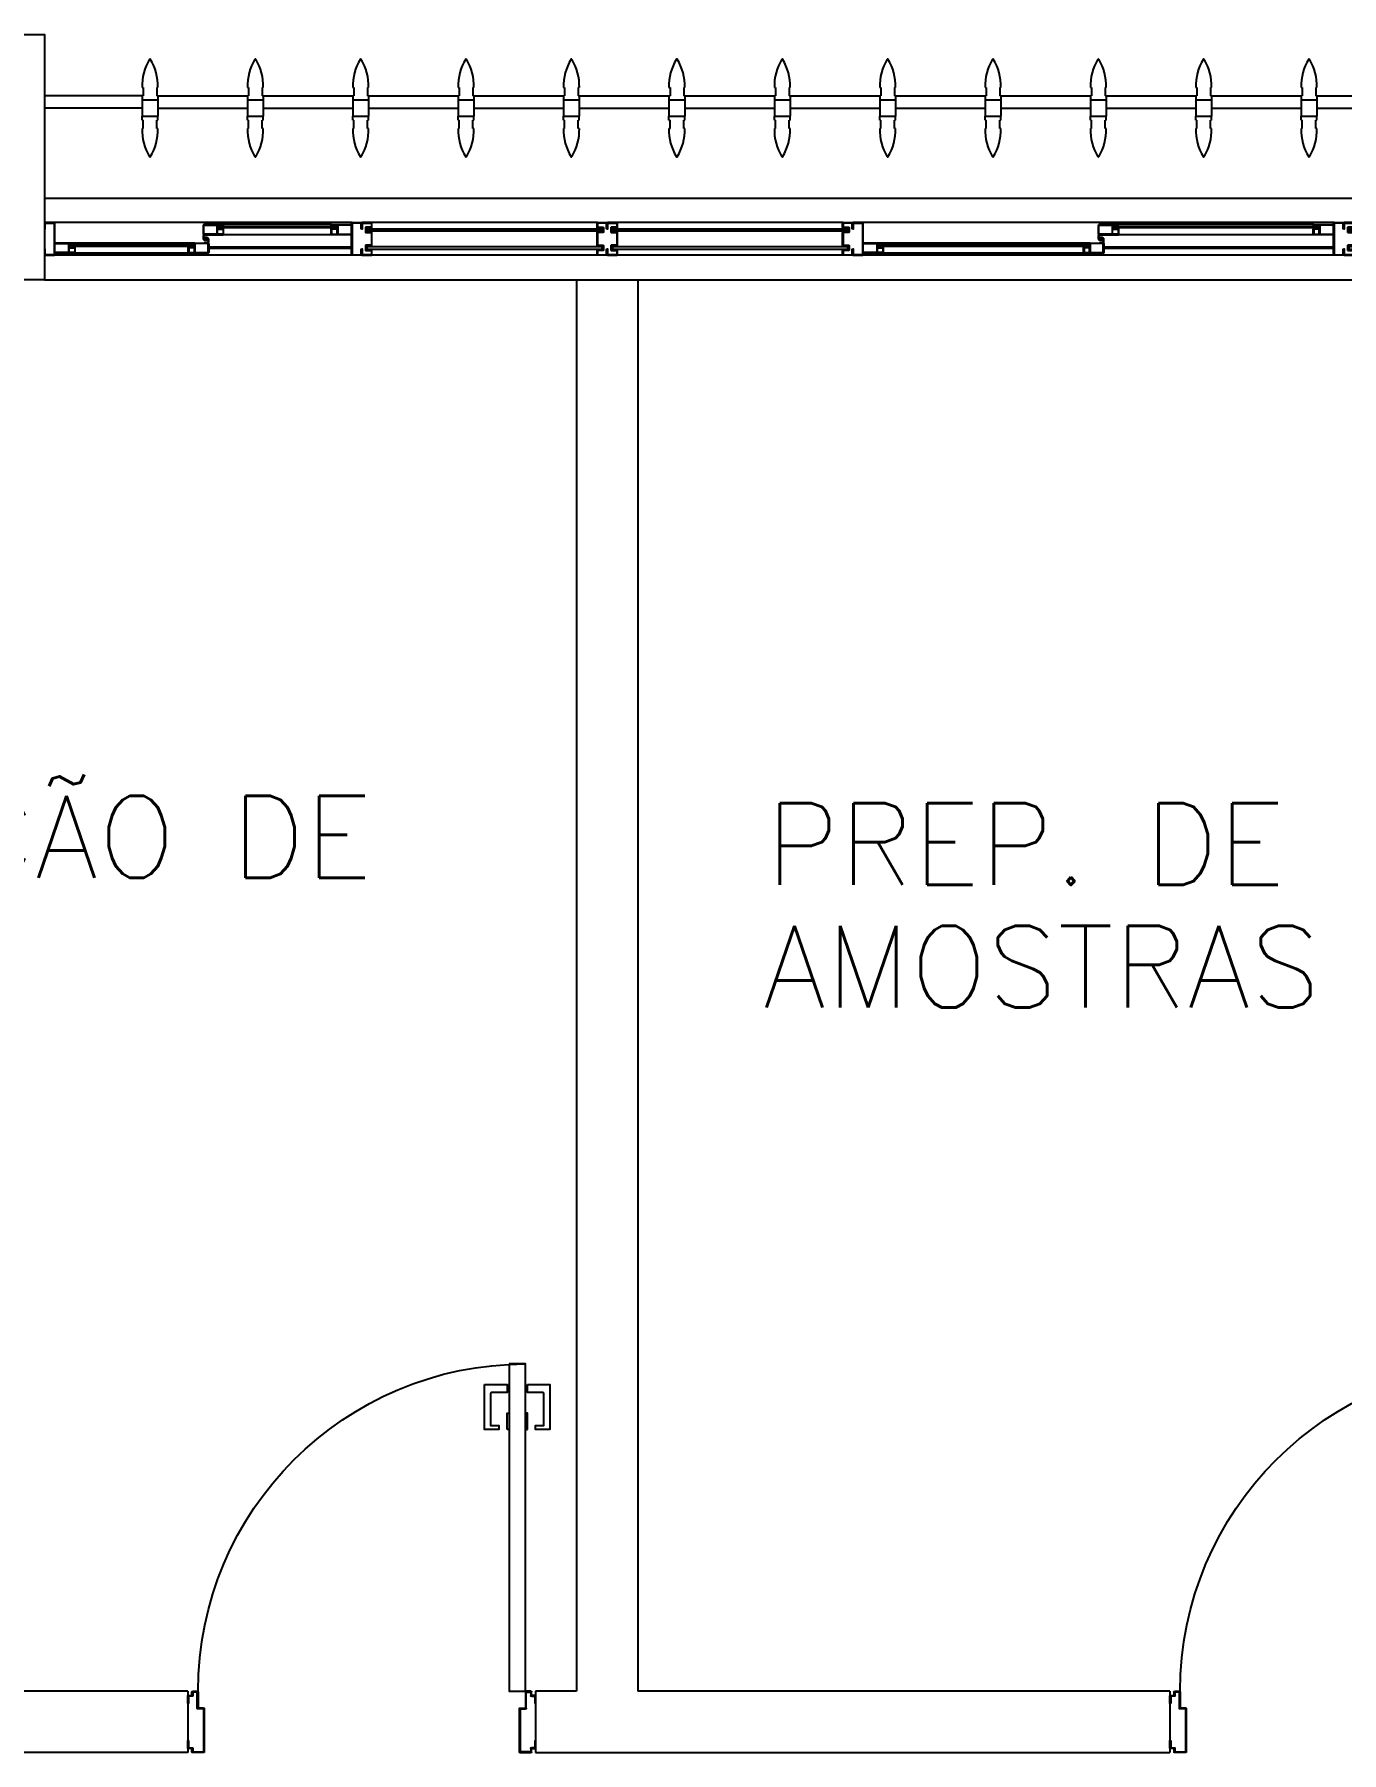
# Model space of a CAD drawing. Header units: millimetres. Extents: x 2686 to 2939, y 1294 to 1441.
# Drawn here: x 2852.296 to 2855.49, y 1316.775 to 1320.975 of the extents above; entities that cross this region are included whole.
import ezdxf

# ---------------------------------------------------------------- set-up
doc = ezdxf.new("R2010")
doc.units = ezdxf.units.MM
for name, color, linetype in [('AR-ALV', 2, 'Continuous'), ('AR-ESQ', 1, 'Continuous'), ('AR-ESTC', 3, 'Continuous'), ('AR-PEITORIL', 1, 'Continuous'), ('AR-PORTA', 1, 'Continuous'), ('BR-PAINEL', 1, 'Continuous'), ('BR-SUPORTE', 1, 'Continuous'), ('DT-ESQ-BAGUETE-C', 1, 'Continuous'), ('DT-ESQ-BAGUETE-V', 1, 'Continuous'), ('DT-ESQ-CHAPA DOBRADA-V', 1, 'Continuous'), ('DT-ESQ-MARCO-V', 1, 'Continuous'), ('DT-ESQ-PERFIL CADEIRA-C', 2, 'Continuous'), ('DT-ESQ-PERFIL CADEIRA-V', 2, 'Continuous'), ('DT-ESQ-PERFIL U SIMPLES-C', 2, 'Continuous'), ('DT-ESQ-PERFIL U-C', 2, 'Continuous'), ('DT-ESQ-PERFIL U-V', 1, 'Continuous'), ('DT-ESQ-VIDRO-C', 2, 'Continuous'), ('DT-ESQ-VIDRO-V', 71, 'Continuous'), ('DT-TXTMOD', 1, 'Continuous'), ('maçaneta', 1, 'Continuous'), ('mov', 1, 'Continuous'), ('PM-PERFIL U-C', 2, 'Continuous'), ('pm1', 2, 'Continuous'), ('TEXTO', 2, 'Continuous')]:
    doc.layers.add(name, color=color, linetype=linetype)
doc.styles.add('S10', font='simplex.shx', dxfattribs={"height": 0.1})
doc.styles.add('UNB-100', font='simplex.shx', dxfattribs={"height": 0.2})

# ---------------------------------------------------------------- blocks, each defined once
blk = doc.blocks.new('EF08-P')
at = {"layer": 'DT-ESQ-BAGUETE-C', "ltscale": 0.1}
for points in [[(0.039, -0.075), (0.0255, -0.075), (0.0255, -0.0735), (0.039, -0.0735), (0.039, -0.0615), (0.0255, -0.0615), (0.0255, -0.06), (0.039, -0.06, -0.414214), (0.0405, -0.0615), (0.0405, -0.0735, -0.414214)], [(0.736, -0.075), (0.7495, -0.075), (0.7495, -0.0735), (0.736, -0.0735), (0.736, -0.0615), (0.7495, -0.0615), (0.7495, -0.06), (0.736, -0.06, 0.414214), (0.7345, -0.0615), (0.7345, -0.0735, 0.414214)], [(0.814, -0.075), (0.8005, -0.075), (0.8005, -0.0735), (0.814, -0.0735), (0.814, -0.0615), (0.8005, -0.0615), (0.8005, -0.06), (0.814, -0.06, -0.414214), (0.8155, -0.0615), (0.8155, -0.0735, -0.414214)], [(1.336, -0.075), (1.3495, -0.075), (1.3495, -0.0735), (1.336, -0.0735), (1.336, -0.0615), (1.3495, -0.0615), (1.3495, -0.06), (1.336, -0.06, 0.414214), (1.3345, -0.0615), (1.3345, -0.0735, 0.414214)], [(2.61, -0.08), (2.5965, -0.08), (2.5965, -0.0785), (2.6095, -0.0785, 0.414214), (2.61, -0.078), (2.61, -0.067, 0.414214), (2.6095, -0.0665), (2.5965, -0.0665), (2.5965, -0.065), (2.61, -0.065, -0.414214), (2.6115, -0.0665), (2.6115, -0.0785, -0.414214)], [(3.1015, -0.08), (3.115, -0.08), (3.115, -0.0785), (3.102, -0.0785, -0.414214), (3.1015, -0.078), (3.1015, -0.067, -0.414214), (3.102, -0.0665), (3.115, -0.0665), (3.115, -0.065), (3.1015, -0.065, 0.414214), (3.1, -0.0665), (3.1, -0.0785, 0.414214)], [(4.7975, -0.08), (4.784, -0.08), (4.784, -0.0785), (4.797, -0.0785, 0.414214), (4.7975, -0.078), (4.7975, -0.067, 0.414214), (4.797, -0.0665), (4.784, -0.0665), (4.784, -0.065), (4.7975, -0.065, -0.414214), (4.799, -0.0665), (4.799, -0.0785, -0.414214)], [(5.0765, -0.08), (5.09, -0.08), (5.09, -0.0785), (5.077, -0.0785, -0.414214), (5.0765, -0.078), (5.0765, -0.067, -0.414214), (5.077, -0.0665), (5.09, -0.0665), (5.09, -0.065), (5.0765, -0.065, 0.414214), (5.075, -0.0665), (5.075, -0.0785, 0.414214)], [(2.0485, -0.125), (2.035, -0.125), (2.035, -0.1235), (2.048, -0.1235, 0.414214), (2.0485, -0.123), (2.0485, -0.112, 0.414214), (2.048, -0.1115), (2.035, -0.1115), (2.035, -0.11), (2.0485, -0.11, -0.414214), (2.05, -0.1115), (2.05, -0.1235, -0.414214)], [(2.5265, -0.125), (2.54, -0.125), (2.54, -0.1235), (2.527, -0.1235, -0.414214), (2.5265, -0.123), (2.5265, -0.112, -0.414214), (2.527, -0.1115), (2.54, -0.1115), (2.54, -0.11), (2.5265, -0.11, 0.414214), (2.525, -0.1115), (2.525, -0.1235, 0.414214)], [(4.4485, -0.125), (4.435, -0.125), (4.435, -0.1235), (4.448, -0.1235, 0.414214), (4.4485, -0.123), (4.4485, -0.112, 0.414214), (4.448, -0.1115), (4.435, -0.1115), (4.435, -0.11), (4.4485, -0.11, -0.414214), (4.45, -0.1115), (4.45, -0.1235, -0.414214)], [(4.714, -0.125), (4.7275, -0.125), (4.7275, -0.1235), (4.7145, -0.1235, -0.414214), (4.714, -0.123), (4.714, -0.112, -0.414214), (4.7145, -0.1115), (4.7275, -0.1115), (4.7275, -0.11), (4.714, -0.11, 0.414214), (4.7125, -0.1115), (4.7125, -0.1235, 0.414214)]]:
    blk.add_lwpolyline(points, format="xyb", close=True, dxfattribs=at)
at = {"layer": 'DT-ESQ-BAGUETE-V', "ltscale": 0.1}
for p, q in [((2.61, -0.065), (3.1015, -0.065)), ((4.7975, -0.065), (5.0765, -0.065)), ((2.0485, -0.11), (2.5265, -0.11)), ((4.4485, -0.11), (4.714, -0.11))]:
    blk.add_line(p, q, dxfattribs=at)
at = {"layer": 'DT-ESQ-CHAPA DOBRADA-V', "ltscale": 0.1}
for p, q in [((2, -0.077), (2.5615, -0.077)), ((2, -0.08), (2.5615, -0.08)), ((4.4, -0.077), (4.749, -0.077)), ((4.4, -0.08), (4.749, -0.08))]:
    blk.add_line(p, q, dxfattribs=at)
at = {"layer": 'DT-ESQ-MARCO-V', "ltscale": 0.1}
for p, q in [((0.0235, -0.06), (0.7515, -0.06)), ((0.7985, -0.06), (1.3515, -0.06)), ((1.3985, -0.06), (1.9515, -0.06)), ((3.1985, -0.06), (3.7515, -0.06)), ((3.7985, -0.06), (4.3515, -0.06)), ((0.0235, -0.14), (0.7515, -0.14)), ((0.7985, -0.14), (1.3515, -0.14)), ((1.3985, -0.14), (1.9515, -0.14)), ((3.1985, -0.14), (3.7515, -0.14)), ((3.7985, -0.14), (4.3515, -0.14))]:
    blk.add_line(p, q, dxfattribs=at)
at = {"layer": 'DT-ESQ-PERFIL CADEIRA-C', "ltscale": 0.1}
for p, q in [((2.5635, -0.0885), (2.61, -0.0885)), ((3.15, -0.0885), (3.1015, -0.0885)), ((4.751, -0.0885), (4.7975, -0.0885)), ((5.125, -0.0885), (5.0765, -0.0885)), ((2, -0.1335), (2.0485, -0.1335)), ((2.573, -0.1335), (2.5265, -0.1335)), ((4.4, -0.1335), (4.4485, -0.1335)), ((4.7605, -0.1335), (4.714, -0.1335))]:
    blk.add_line(p, q, dxfattribs=at)
for points in [[(2.61, -0.087, -1), (2.61, -0.09), (2.5635, -0.09, -0.414214), (2.5615, -0.088), (2.5615, -0.067, -0.414214), (2.5635, -0.065), (2.595, -0.065, -0.414214), (2.5965, -0.0665), (2.5965, -0.087)], [(2.5965, -0.0885, -0.198913), (2.5954, -0.0881, -0.198913), (2.595, -0.087), (2.595, -0.067, 0.414214), (2.5945, -0.0665), (2.5635, -0.0665, 0.414214), (2.563, -0.067), (2.563, -0.088, 0.414214), (2.5635, -0.0885)], [(3.1015, -0.09), (3.15, -0.09), (3.15, -0.0885), (3.115, -0.0885, 0.198912), (3.1161, -0.0881, 0.198913), (3.1165, -0.087), (3.1165, -0.067, -0.414214), (3.117, -0.0665), (3.15, -0.0665), (3.15, -0.065), (3.1165, -0.065, 0.414214), (3.115, -0.0665), (3.115, -0.0785), (3.115, -0.08), (3.115, -0.087), (3.1015, -0.087, 1)], [(4.7975, -0.087, -1), (4.7975, -0.09), (4.751, -0.09, -0.414214), (4.749, -0.088), (4.749, -0.067, -0.414214), (4.751, -0.065), (4.7825, -0.065, -0.414214), (4.784, -0.0665), (4.784, -0.087)], [(4.784, -0.0885, -0.198913), (4.7829, -0.0881, -0.198913), (4.7825, -0.087), (4.7825, -0.067, 0.414214), (4.782, -0.0665), (4.751, -0.0665, 0.414214), (4.7505, -0.067), (4.7505, -0.088, 0.414214), (4.751, -0.0885)], [(5.0765, -0.09), (5.125, -0.09), (5.125, -0.0885), (5.09, -0.0885, 0.198912), (5.0911, -0.0881, 0.198913), (5.0915, -0.087), (5.0915, -0.067, -0.414214), (5.092, -0.0665), (5.125, -0.0665), (5.125, -0.065), (5.0915, -0.065, 0.414214), (5.09, -0.0665), (5.09, -0.0785), (5.09, -0.08), (5.09, -0.087), (5.0765, -0.087, 1)], [(2.0485, -0.135), (2, -0.135), (2, -0.1335), (2.035, -0.1335, -0.198912), (2.0339, -0.1331, -0.198913), (2.0335, -0.132), (2.0335, -0.112, 0.414214), (2.033, -0.1115), (2, -0.1115), (2, -0.11), (2.0335, -0.11, -0.414214), (2.035, -0.1115), (2.035, -0.1235), (2.035, -0.125), (2.035, -0.132), (2.0485, -0.132, -1)], [(2.5265, -0.132, 1), (2.5265, -0.135), (2.573, -0.135, 0.414214), (2.575, -0.133), (2.575, -0.112, 0.414214), (2.573, -0.11), (2.5415, -0.11, 0.414214), (2.54, -0.1115), (2.54, -0.132)], [(2.54, -0.1335, 0.198913), (2.5411, -0.1331, 0.198913), (2.5415, -0.132), (2.5415, -0.112, -0.414214), (2.542, -0.1115), (2.573, -0.1115, -0.414214), (2.5735, -0.112), (2.5735, -0.133, -0.414214), (2.573, -0.1335)], [(4.4485, -0.135), (4.4, -0.135), (4.4, -0.1335), (4.435, -0.1335, -0.198912), (4.4339, -0.1331, -0.198913), (4.4335, -0.132), (4.4335, -0.112, 0.414214), (4.433, -0.1115), (4.4, -0.1115), (4.4, -0.11), (4.4335, -0.11, -0.414214), (4.435, -0.1115), (4.435, -0.1235), (4.435, -0.125), (4.435, -0.132), (4.4485, -0.132, -1)], [(4.714, -0.132, 1), (4.714, -0.135), (4.7605, -0.135, 0.414214), (4.7625, -0.133), (4.7625, -0.112, 0.414214), (4.7605, -0.11), (4.729, -0.11, 0.414214), (4.7275, -0.1115), (4.7275, -0.132)], [(4.7275, -0.1335, 0.198913), (4.7286, -0.1331, 0.198913), (4.729, -0.132), (4.729, -0.112, -0.414214), (4.7295, -0.1115), (4.7605, -0.1115, -0.414214), (4.761, -0.112), (4.761, -0.133, -0.414214), (4.7605, -0.1335)]]:
    blk.add_lwpolyline(points, format="xyb", close=True, dxfattribs=at)
at = {"layer": 'DT-ESQ-PERFIL CADEIRA-V', "ltscale": 0.1}
for p, q in [((2.595, -0.09), (3.1015, -0.09)), ((4.7825, -0.09), (5.0765, -0.09)), ((2.0485, -0.135), (2.5265, -0.135)), ((4.4485, -0.135), (4.714, -0.135))]:
    blk.add_line(p, q, dxfattribs=at)
at = {"layer": 'DT-ESQ-PERFIL U SIMPLES-C', "ltscale": 0.1}
for points in [[(2.5635, -0.102), (2.5715, -0.102), (2.5715, -0.1005), (2.5635, -0.1005, -0.414214), (2.563, -0.1), (2.563, -0.092, -0.414214), (2.5635, -0.0915), (2.5715, -0.0915), (2.5715, -0.09), (2.5635, -0.09, 0.414214), (2.5615, -0.092), (2.5615, -0.1, 0.414214)], [(2.573, -0.098), (2.565, -0.098), (2.565, -0.0995), (2.573, -0.0995, -0.414214), (2.5735, -0.1), (2.5735, -0.108, -0.414214), (2.573, -0.1085), (2.565, -0.1085), (2.565, -0.11), (2.573, -0.11, 0.414214), (2.575, -0.108), (2.575, -0.1, 0.414214)], [(4.751, -0.102), (4.759, -0.102), (4.759, -0.1005), (4.751, -0.1005, -0.414214), (4.7505, -0.1), (4.7505, -0.092, -0.414214), (4.751, -0.0915), (4.759, -0.0915), (4.759, -0.09), (4.751, -0.09, 0.414214), (4.749, -0.092), (4.749, -0.1, 0.414214)], [(4.7605, -0.098), (4.7525, -0.098), (4.7525, -0.0995), (4.7605, -0.0995, -0.414214), (4.761, -0.1), (4.761, -0.108, -0.414214), (4.7605, -0.1085), (4.7525, -0.1085), (4.7525, -0.11), (4.7605, -0.11, 0.414214), (4.7625, -0.108), (4.7625, -0.1, 0.414214)]]:
    blk.add_lwpolyline(points, format="xyb", close=True, dxfattribs=at)
at = {"layer": 'DT-ESQ-PERFIL U-C', "ltscale": 0.1}
for points in [[(0.025, -0.0905), (0.025, -0.0905, 0.414214), (0.0235, -0.092), (0.0235, -0.1385), (0.0015, -0.1385), (0.0015, -0.125), (0, -0.125), (0, -0.1385, 0.414214), (0.0015, -0.14), (0.0235, -0.14, 0.414214), (0.025, -0.1385), (0.025, -0.092), (0.0385, -0.092, 1), (0.0385, -0.089), (0.025, -0.089), (0.025, -0.0615, 0.414214), (0.0235, -0.06), (0.0015, -0.06, 0.414214), (0, -0.0615), (0, -0.075), (0.0015, -0.075), (0.0015, -0.0615), (0.0235, -0.0615), (0.0235, -0.089, 0.414214), (0.025, -0.0905), (0.0385, -0.0905)], [(0.75, -0.0905), (0.75, -0.0905, -0.414214), (0.7515, -0.092), (0.7515, -0.1385), (0.7735, -0.1385), (0.7735, -0.125), (0.775, -0.125), (0.775, -0.1385, -0.414214), (0.7735, -0.14), (0.7515, -0.14, -0.414214), (0.75, -0.1385), (0.75, -0.092), (0.7365, -0.092, -1), (0.7365, -0.089), (0.75, -0.089), (0.75, -0.0615, -0.414214), (0.7515, -0.06), (0.7735, -0.06, -0.414214), (0.775, -0.0615), (0.775, -0.075), (0.7735, -0.075), (0.7735, -0.0615), (0.7515, -0.0615), (0.7515, -0.089, -0.414214), (0.75, -0.0905), (0.7365, -0.0905)], [(0.8, -0.0905), (0.8, -0.0905, 0.414214), (0.7985, -0.092), (0.7985, -0.1385), (0.7765, -0.1385), (0.7765, -0.125), (0.775, -0.125), (0.775, -0.1385, 0.414214), (0.7765, -0.14), (0.7985, -0.14, 0.414214), (0.8, -0.1385), (0.8, -0.092), (0.8135, -0.092, 1), (0.8135, -0.089), (0.8, -0.089), (0.8, -0.0615, 0.414214), (0.7985, -0.06), (0.7765, -0.06, 0.414214), (0.775, -0.0615), (0.775, -0.075), (0.7765, -0.075), (0.7765, -0.0615), (0.7985, -0.0615), (0.7985, -0.089, 0.414214), (0.8, -0.0905), (0.8135, -0.0905)], [(1.35, -0.0905), (1.35, -0.0905, -0.414214), (1.3515, -0.092), (1.3515, -0.1385), (1.3735, -0.1385), (1.3735, -0.125), (1.375, -0.125), (1.375, -0.1385, -0.414214), (1.3735, -0.14), (1.3515, -0.14, -0.414214), (1.35, -0.1385), (1.35, -0.092), (1.3365, -0.092, -1), (1.3365, -0.089), (1.35, -0.089), (1.35, -0.0615, -0.414214), (1.3515, -0.06), (1.3735, -0.06, -0.414214), (1.375, -0.0615), (1.375, -0.075), (1.3735, -0.075), (1.3735, -0.0615), (1.3515, -0.0615), (1.3515, -0.089, -0.414214), (1.35, -0.0905), (1.3365, -0.0905)]]:
    blk.add_lwpolyline(points, format="xyb", dxfattribs=at)
for points in [[(1.4, -0.1285), (1.4, -0.1385, -0.414214), (1.3985, -0.14), (1.3765, -0.14, -0.414214), (1.375, -0.1385), (1.375, -0.125), (1.3765, -0.125), (1.3765, -0.138, 0.414214), (1.377, -0.1385), (1.398, -0.1385, 0.414214), (1.3985, -0.138), (1.3985, -0.1285), (1.3855, -0.1285, -0.414214), (1.384, -0.127), (1.384, -0.117, -0.414214), (1.3855, -0.1155), (1.3985, -0.1155), (1.3985, -0.0845), (1.3855, -0.0845, -0.414214), (1.384, -0.083), (1.384, -0.073, -0.414214), (1.3855, -0.0715), (1.3985, -0.0715), (1.3985, -0.062, 0.414214), (1.398, -0.0615), (1.377, -0.0615, 0.414214), (1.3765, -0.062), (1.3765, -0.075), (1.375, -0.075), (1.375, -0.0615, -0.414214), (1.3765, -0.06), (1.3985, -0.06, -0.414214), (1.4, -0.0615), (1.4, -0.0715, -0.414214), (1.3985, -0.073), (1.3855, -0.073), (1.3855, -0.083), (1.3985, -0.083), (1.3985, -0.083, -0.414214), (1.4, -0.0845), (1.4, -0.1155, -0.414214), (1.3985, -0.117), (1.3985, -0.117), (1.3855, -0.117), (1.3855, -0.127), (1.3985, -0.127, -0.414214)], [(1.95, -0.1285), (1.95, -0.1385, 0.414214), (1.9515, -0.14), (1.9735, -0.14, 0.414214), (1.975, -0.1385), (1.975, -0.125), (1.9735, -0.125), (1.9735, -0.138, -0.414214), (1.973, -0.1385), (1.952, -0.1385, -0.414214), (1.9515, -0.138), (1.9515, -0.1285), (1.9645, -0.1285, 0.414214), (1.966, -0.127), (1.966, -0.117, 0.414214), (1.9645, -0.1155), (1.9515, -0.1155), (1.9515, -0.0845), (1.9645, -0.0845, 0.414214), (1.966, -0.083), (1.966, -0.073, 0.414214), (1.9645, -0.0715), (1.9515, -0.0715), (1.9515, -0.062, -0.414214), (1.952, -0.0615), (1.973, -0.0615, -0.414214), (1.9735, -0.062), (1.9735, -0.075), (1.975, -0.075), (1.975, -0.0615, 0.414214), (1.9735, -0.06), (1.9515, -0.06, 0.414214), (1.95, -0.0615), (1.95, -0.0715, 0.414214), (1.9515, -0.073), (1.9645, -0.073), (1.9645, -0.083), (1.9515, -0.083), (1.9515, -0.083, 0.414214), (1.95, -0.0845), (1.95, -0.1155, 0.414214), (1.9515, -0.117), (1.9515, -0.117), (1.9645, -0.117), (1.9645, -0.127), (1.9515, -0.127, 0.414214)], [(1.975, -0.0615, -0.414214), (1.9765, -0.06), (1.9985, -0.06, -0.414214), (2, -0.0615), (2, -0.1385, -0.414214), (1.9985, -0.14), (1.9765, -0.14, -0.414214), (1.975, -0.1385), (1.975, -0.125), (1.9765, -0.125), (1.9765, -0.138, 0.414214), (1.977, -0.1385), (1.998, -0.1385, 0.414214), (1.9985, -0.138), (1.9985, -0.062, 0.414214), (1.998, -0.0615), (1.977, -0.0615, 0.414214), (1.9765, -0.062), (1.9765, -0.075), (1.975, -0.075)], [(3.175, -0.0615, 0.414214), (3.1735, -0.06), (3.1515, -0.06, 0.414214), (3.15, -0.0615), (3.15, -0.1385, 0.414214), (3.1515, -0.14), (3.1735, -0.14, 0.414214), (3.175, -0.1385), (3.175, -0.125), (3.1735, -0.125), (3.1735, -0.138, -0.414214), (3.173, -0.1385), (3.152, -0.1385, -0.414214), (3.1515, -0.138), (3.1515, -0.062, -0.414214), (3.152, -0.0615), (3.173, -0.0615, -0.414214), (3.1735, -0.062), (3.1735, -0.075), (3.175, -0.075)], [(3.2, -0.1285), (3.2, -0.1385, -0.414214), (3.1985, -0.14), (3.1765, -0.14, -0.414214), (3.175, -0.1385), (3.175, -0.125), (3.1765, -0.125), (3.1765, -0.138, 0.414214), (3.177, -0.1385), (3.198, -0.1385, 0.414214), (3.1985, -0.138), (3.1985, -0.1285), (3.1855, -0.1285, -0.414214), (3.184, -0.127), (3.184, -0.117, -0.414214), (3.1855, -0.1155), (3.1985, -0.1155), (3.1985, -0.0845), (3.1855, -0.0845, -0.414214), (3.184, -0.083), (3.184, -0.073, -0.414214), (3.1855, -0.0715), (3.1985, -0.0715), (3.1985, -0.062, 0.414214), (3.198, -0.0615), (3.177, -0.0615, 0.414214), (3.1765, -0.062), (3.1765, -0.075), (3.175, -0.075), (3.175, -0.0615, -0.414214), (3.1765, -0.06), (3.1985, -0.06, -0.414214), (3.2, -0.0615), (3.2, -0.0715, -0.414214), (3.1985, -0.073), (3.1855, -0.073), (3.1855, -0.083), (3.1985, -0.083), (3.1985, -0.083, -0.414214), (3.2, -0.0845), (3.2, -0.1155, -0.414214), (3.1985, -0.117), (3.1985, -0.117), (3.1855, -0.117), (3.1855, -0.127), (3.1985, -0.127, -0.414214)], [(3.75, -0.1285), (3.75, -0.1385, 0.414214), (3.7515, -0.14), (3.7735, -0.14, 0.414214), (3.775, -0.1385), (3.775, -0.125), (3.7735, -0.125), (3.7735, -0.138, -0.414214), (3.773, -0.1385), (3.752, -0.1385, -0.414214), (3.7515, -0.138), (3.7515, -0.1285), (3.7645, -0.1285, 0.414214), (3.766, -0.127), (3.766, -0.117, 0.414214), (3.7645, -0.1155), (3.7515, -0.1155), (3.7515, -0.0845), (3.7645, -0.0845, 0.414214), (3.766, -0.083), (3.766, -0.073, 0.414214), (3.7645, -0.0715), (3.7515, -0.0715), (3.7515, -0.062, -0.414214), (3.752, -0.0615), (3.773, -0.0615, -0.414214), (3.7735, -0.062), (3.7735, -0.075), (3.775, -0.075), (3.775, -0.0615, 0.414214), (3.7735, -0.06), (3.7515, -0.06, 0.414214), (3.75, -0.0615), (3.75, -0.0715, 0.414214), (3.7515, -0.073), (3.7645, -0.073), (3.7645, -0.083), (3.7515, -0.083), (3.7515, -0.083, 0.414214), (3.75, -0.0845), (3.75, -0.1155, 0.414214), (3.7515, -0.117), (3.7515, -0.117), (3.7645, -0.117), (3.7645, -0.127), (3.7515, -0.127, 0.414214)], [(3.8, -0.1285), (3.8, -0.1385, -0.414214), (3.7985, -0.14), (3.7765, -0.14, -0.414214), (3.775, -0.1385), (3.775, -0.125), (3.7765, -0.125), (3.7765, -0.138, 0.414214), (3.777, -0.1385), (3.798, -0.1385, 0.414214), (3.7985, -0.138), (3.7985, -0.1285), (3.7855, -0.1285, -0.414214), (3.784, -0.127), (3.784, -0.117, -0.414214), (3.7855, -0.1155), (3.7985, -0.1155), (3.7985, -0.0845), (3.7855, -0.0845, -0.414214), (3.784, -0.083), (3.784, -0.073, -0.414214), (3.7855, -0.0715), (3.7985, -0.0715), (3.7985, -0.062, 0.414214), (3.798, -0.0615), (3.777, -0.0615, 0.414214), (3.7765, -0.062), (3.7765, -0.075), (3.775, -0.075), (3.775, -0.0615, -0.414214), (3.7765, -0.06), (3.7985, -0.06, -0.414214), (3.8, -0.0615), (3.8, -0.0715, -0.414214), (3.7985, -0.073), (3.7855, -0.073), (3.7855, -0.083), (3.7985, -0.083), (3.7985, -0.083, -0.414214), (3.8, -0.0845), (3.8, -0.1155, -0.414214), (3.7985, -0.117), (3.7985, -0.117), (3.7855, -0.117), (3.7855, -0.127), (3.7985, -0.127, -0.414214)], [(4.35, -0.1285), (4.35, -0.1385, 0.414214), (4.3515, -0.14), (4.3735, -0.14, 0.414214), (4.375, -0.1385), (4.375, -0.125), (4.3735, -0.125), (4.3735, -0.138, -0.414214), (4.373, -0.1385), (4.352, -0.1385, -0.414214), (4.3515, -0.138), (4.3515, -0.1285), (4.3645, -0.1285, 0.414214), (4.366, -0.127), (4.366, -0.117, 0.414214), (4.3645, -0.1155), (4.3515, -0.1155), (4.3515, -0.0845), (4.3645, -0.0845, 0.414214), (4.366, -0.083), (4.366, -0.073, 0.414214), (4.3645, -0.0715), (4.3515, -0.0715), (4.3515, -0.062, -0.414214), (4.352, -0.0615), (4.373, -0.0615, -0.414214), (4.3735, -0.062), (4.3735, -0.075), (4.375, -0.075), (4.375, -0.0615, 0.414214), (4.3735, -0.06), (4.3515, -0.06, 0.414214), (4.35, -0.0615), (4.35, -0.0715, 0.414214), (4.3515, -0.073), (4.3645, -0.073), (4.3645, -0.083), (4.3515, -0.083), (4.3515, -0.083, 0.414214), (4.35, -0.0845), (4.35, -0.1155, 0.414214), (4.3515, -0.117), (4.3515, -0.117), (4.3645, -0.117), (4.3645, -0.127), (4.3515, -0.127, 0.414214)], [(4.375, -0.0615, -0.414214), (4.3765, -0.06), (4.3985, -0.06, -0.414214), (4.4, -0.0615), (4.4, -0.1385, -0.414214), (4.3985, -0.14), (4.3765, -0.14, -0.414214), (4.375, -0.1385), (4.375, -0.125), (4.3765, -0.125), (4.3765, -0.138, 0.414214), (4.377, -0.1385), (4.398, -0.1385, 0.414214), (4.3985, -0.138), (4.3985, -0.062, 0.414214), (4.398, -0.0615), (4.377, -0.0615, 0.414214), (4.3765, -0.062), (4.3765, -0.075), (4.375, -0.075)], [(5.15, -0.0615, 0.414214), (5.1485, -0.06), (5.1265, -0.06, 0.414214), (5.125, -0.0615), (5.125, -0.1385, 0.414214), (5.1265, -0.14), (5.1485, -0.14, 0.414214), (5.15, -0.1385), (5.15, -0.125), (5.1485, -0.125), (5.1485, -0.138, -0.414214), (5.148, -0.1385), (5.127, -0.1385, -0.414214), (5.1265, -0.138), (5.1265, -0.062, -0.414214), (5.127, -0.0615), (5.148, -0.0615, -0.414214), (5.1485, -0.062), (5.1485, -0.075), (5.15, -0.075)]]:
    blk.add_lwpolyline(points, format="xyb", close=True, dxfattribs=at)
at = {"layer": 'DT-ESQ-PERFIL U-V', "ltscale": 0.1}
for p, q in [((1.9985, -0.06), (3.1515, -0.06)), ((4.3985, -0.06), (5.1265, -0.06)), ((1.9985, -0.14), (3.1515, -0.14)), ((4.3985, -0.14), (5.1265, -0.14))]:
    blk.add_line(p, q, dxfattribs=at)
at = {"layer": 'DT-ESQ-VIDRO-C', "ltscale": 0.1}
for points in [[(0.027, -0.087), (0.027, -0.077), (0.748, -0.077), (0.748, -0.087)], [(0.802, -0.087), (0.802, -0.077), (1.348, -0.077), (1.348, -0.087)], [(1.9625, -0.081), (1.9625, -0.075), (1.3875, -0.075), (1.3875, -0.081)], [(3.1125, -0.085), (3.1125, -0.082), (2.599, -0.082), (2.599, -0.085)], [(3.7625, -0.081), (3.7625, -0.075), (3.1875, -0.075), (3.1875, -0.081)], [(4.3625, -0.081), (4.3625, -0.075), (3.7875, -0.075), (3.7875, -0.081)], [(5.0875, -0.085), (5.0875, -0.082), (4.7865, -0.082), (4.7865, -0.085)], [(2.038, -0.13), (2.038, -0.127), (2.537, -0.127), (2.537, -0.13)], [(4.438, -0.13), (4.438, -0.127), (4.7245, -0.127), (4.7245, -0.13)]]:
    blk.add_lwpolyline(points, close=True, dxfattribs=at)
at = {"layer": 'DT-ESQ-VIDRO-V', "ltscale": 0.1}
for points in [[(1.9625, -0.119), (1.9625, -0.125), (1.3875, -0.125), (1.3875, -0.119)], [(3.7625, -0.119), (3.7625, -0.125), (3.1875, -0.125), (3.1875, -0.119)], [(4.3625, -0.119), (4.3625, -0.125), (3.7875, -0.125), (3.7875, -0.119)]]:
    blk.add_lwpolyline(points, close=True, dxfattribs=at)
at = {"layer": 'DT-TXTMOD', "ltscale": 0.1, "style": 'S10', "flags": 3}
for tag, p in [('M01', (0.025, -0.28)), ('M02', (0.3253, -0.28)), ('M03', (0.627, -0.28)), ('M04', (0.9288, -0.28)), ('M05', (1.2306, -0.28)), ('M06', (1.5323, -0.28)), ('M07', (1.8341, -0.28)), ('M08', (2.1359, -0.28)), ('M09', (2.4376, -0.28)), ('M10', (2.7394, -0.28)), ('M11', (3.0412, -0.28)), ('M12', (3.3429, -0.28)), ('M13', (3.6447, -0.28)), ('M14', (3.9464, -0.28)), ('M15', (4.2482, -0.28)), ('M16', (4.55, -0.28)), ('M17', (4.8517, -0.28))]:
    blk.add_attdef(tag, p, '', height=0.1, dxfattribs=at)
blk = doc.blocks.new('PM3')
at = {"layer": 'maçaneta'}
for points in [[(0.02, 0.825), (-0.035, 0.825), (-0.035, 0.715), (0, 0.715), (0, 0.725), (-0.02, 0.725), (-0.02, 0.8035, -0.414214), (-0.0185, 0.805), (0.02, 0.805)], [(0.125, 0.825), (0.07, 0.825), (0.07, 0.805), (0.1085, 0.805, -0.414214), (0.11, 0.8035), (0.11, 0.725), (0.09, 0.725), (0.09, 0.715), (0.125, 0.715)]]:
    blk.add_lwpolyline(points, format="xyb", close=True, dxfattribs=at)
for points in [[(0.02, 0.715), (0.02, 0.755), (0.025, 0.755), (0.025, 0.715)], [(0.07, 0.715), (0.07, 0.755), (0.065, 0.755), (0.065, 0.715)]]:
    blk.add_lwpolyline(points, close=True, dxfattribs=at)
at = {"layer": 'mov'}
blk.add_arc((0.025, 0.075), 0.8, 0, 90, dxfattribs=at)
at = {"layer": 'PM-PERFIL U-C'}
for p, q in [((0, 0.045), (0, 0.0635)), ((0.002, 0.045), (0, 0.045)), ((0.0015, 0.065), (0.01, 0.065)), ((0.002, 0.063), (0.002, 0.045)), ((0.0105, 0.063), (0.002, 0.063)), ((0.01, 0.065), (0.01, 0.0735)), ((0.0115, 0.075), (0.0235, 0.075)), ((0.012, 0.073), (0.012, 0.0645)), ((0.023, 0.073), (0.012, 0.073)), ((0.023, 0.0335), (0.023, 0.073)), ((0.025, 0.0735), (0.025, 0.034)), ((0.825, 0.0735), (0.825, 0.034)), ((0.8385, 0.075), (0.8265, 0.075)), ((0.827, 0.073), (0.838, 0.073)), ((0.827, 0.0335), (0.827, 0.073)), ((0.838, 0.073), (0.838, 0.0645)), ((0.8395, 0.063), (0.848, 0.063)), ((0.84, 0.065), (0.84, 0.0735)), ((0.8485, 0.065), (0.84, 0.065)), ((0.848, 0.063), (0.848, 0.045)), ((0.848, 0.045), (0.85, 0.045)), ((0.85, 0.045), (0.85, 0.0635)), ((0.038, 0.032), (0.0245, 0.032)), ((0.0385, 0.034), (0.025, 0.034)), ((0.038, 0.032), (0.038, -0.073)), ((0.04, 0.0325), (0.04, -0.0735)), ((0.81, 0.0325), (0.81, -0.0735)), ((0.8115, 0.034), (0.825, 0.034)), ((0.812, 0.032), (0.8255, 0.032)), ((0.812, 0.032), (0.812, -0.073)), ((0, -0.045), (0.002, -0.045)), ((0, -0.0635), (0, -0.045)), ((0.01, -0.065), (0.0015, -0.065)), ((0.002, -0.045), (0.002, -0.063)), ((0.002, -0.063), (0.0105, -0.063)), ((0.01, -0.0735), (0.01, -0.065)), ((0.0385, -0.075), (0.0115, -0.075)), ((0.012, -0.0645), (0.012, -0.073)), ((0.012, -0.073), (0.038, -0.073)), ((0.8115, -0.075), (0.8385, -0.075)), ((0.838, -0.073), (0.812, -0.073)), ((0.838, -0.0645), (0.838, -0.073)), ((0.848, -0.063), (0.8395, -0.063)), ((0.84, -0.0735), (0.84, -0.065)), ((0.84, -0.065), (0.8485, -0.065)), ((0.85, -0.045), (0.848, -0.045)), ((0.848, -0.045), (0.848, -0.063)), ((0.85, -0.0635), (0.85, -0.045))]:
    blk.add_line(p, q, dxfattribs=at)
for centre, start, end in [((0.0015, 0.0635), 90, 180), ((0.0115, 0.0735), 90, 180), ((0.0105, 0.0645), 270, 0), ((0.0235, 0.0735), 360, 90), ((0.8265, 0.0735), 90, 180), ((0.8395, 0.0645), 180, 270), ((0.8385, 0.0735), 0, 90), ((0.8485, 0.0635), 0, 90), ((0.0245, 0.0335), 180, 270), ((0.0385, 0.0325), 0, 90), ((0.8115, 0.0325), 90, 180), ((0.8255, 0.0335), 270, 0), ((0.0015, -0.0635), 180, 270), ((0.0115, -0.0735), 180, 270), ((0.0105, -0.0645), 0, 90), ((0.0385, -0.0735), 269.9386, 0), ((0.8115, -0.0735), 180, 270.0614), ((0.8395, -0.0645), 90, 180), ((0.8385, -0.0735), 270, 0), ((0.8485, -0.0635), 270, 0)]:
    blk.add_arc(centre, 0.0015, start, end, dxfattribs=at)
at = {"layer": 'pm1'}
blk.add_lwpolyline([(0.065, 0.875), (0.065, 0.075), (0.025, 0.075), (0.025, 0.875)], close=True, dxfattribs=at)

msp = doc.modelspace()

# ---------------------------------------------------------------- linework, layer by layer
at = {"layer": 'AR-ALV'}
for p, q in [((2853.6207, 1320.3749), (2853.7707, 1320.3749)), ((2853.6207, 1320.3749), (2853.6207, 1316.9249)), ((2853.7707, 1320.3749), (2853.7707, 1316.9249)), ((2852.6707, 1316.9249), (2850.7707, 1316.9249)), ((2852.6707, 1316.9249), (2852.6707, 1316.7749)), ((2853.5207, 1316.9249), (2853.5207, 1316.7749)), ((2853.6207, 1316.9249), (2853.5207, 1316.9249)), ((2855.0707, 1316.9249), (2853.7707, 1316.9249)), ((2855.0707, 1316.9249), (2855.0707, 1316.7749)), ((2852.6707, 1316.7749), (2848.7207, 1316.7749)), ((2853.5207, 1316.7749), (2855.0707, 1316.7749))]:
    msp.add_line(p, q, dxfattribs=at)
at = {"layer": 'AR-ESTC'}
msp.add_lwpolyline([(2852.3207, 1320.3749), (2852.1207, 1320.3749), (2852.1207, 1320.9749), (2852.3207, 1320.9749)], close=True, dxfattribs=at)
at = {"layer": 'AR-PEITORIL'}
for p, q in [((2852.3207, 1320.5749), (2857.4707, 1320.5749)), ((2852.3207, 1320.3749), (2857.4707, 1320.3749))]:
    msp.add_line(p, q, dxfattribs=at)
at = {"layer": 'BR-PAINEL'}
for p, q in [((2852.559, 1320.8449), (2852.5615, 1320.8449)), ((2852.559, 1320.8249), (2852.559, 1320.8149)), ((2852.559, 1320.8249), (2852.5615, 1320.8249)), ((2852.5615, 1320.8449), (2852.5615, 1320.8249)), ((2852.5949, 1320.8449), (2852.5949, 1320.8249)), ((2852.5974, 1320.8449), (2852.5949, 1320.8449)), ((2852.5974, 1320.8249), (2852.5949, 1320.8249)), ((2852.5974, 1320.8249), (2852.5974, 1320.8149)), ((2852.8165, 1320.8449), (2852.819, 1320.8449)), ((2852.8165, 1320.8249), (2852.8165, 1320.8149)), ((2852.8165, 1320.8249), (2852.819, 1320.8249)), ((2852.819, 1320.8449), (2852.819, 1320.8249)), ((2852.8524, 1320.8449), (2852.8524, 1320.8249)), ((2852.8549, 1320.8449), (2852.8524, 1320.8449)), ((2852.8549, 1320.8249), (2852.8524, 1320.8249)), ((2852.8549, 1320.8249), (2852.8549, 1320.8149)), ((2853.074, 1320.8449), (2853.0765, 1320.8449)), ((2853.074, 1320.8249), (2853.074, 1320.8149)), ((2853.074, 1320.8249), (2853.0765, 1320.8249)), ((2853.0765, 1320.8449), (2853.0765, 1320.8249)), ((2853.1099, 1320.8449), (2853.1099, 1320.8249)), ((2853.1124, 1320.8449), (2853.1099, 1320.8449)), ((2853.1124, 1320.8249), (2853.1099, 1320.8249)), ((2853.1124, 1320.8249), (2853.1124, 1320.8149)), ((2853.3315, 1320.8449), (2853.334, 1320.8449)), ((2853.3315, 1320.8249), (2853.3315, 1320.8149)), ((2853.3315, 1320.8249), (2853.334, 1320.8249)), ((2853.334, 1320.8449), (2853.334, 1320.8249)), ((2853.3674, 1320.8449), (2853.3674, 1320.8249)), ((2853.3699, 1320.8449), (2853.3674, 1320.8449)), ((2853.3699, 1320.8249), (2853.3674, 1320.8249)), ((2853.3699, 1320.8249), (2853.3699, 1320.8149)), ((2853.589, 1320.8449), (2853.5915, 1320.8449)), ((2853.589, 1320.8249), (2853.589, 1320.8149)), ((2853.589, 1320.8249), (2853.5915, 1320.8249)), ((2853.5915, 1320.8449), (2853.5915, 1320.8249)), ((2853.6249, 1320.8449), (2853.6249, 1320.8249)), ((2853.6274, 1320.8449), (2853.6249, 1320.8449)), ((2853.6274, 1320.8249), (2853.6249, 1320.8249)), ((2853.6274, 1320.8249), (2853.6274, 1320.8149)), ((2853.8465, 1320.8449), (2853.849, 1320.8449)), ((2853.8465, 1320.8249), (2853.8465, 1320.8149)), ((2853.8465, 1320.8249), (2853.849, 1320.8249)), ((2853.849, 1320.8449), (2853.849, 1320.8249)), ((2853.8824, 1320.8449), (2853.8824, 1320.8249)), ((2853.8849, 1320.8449), (2853.8824, 1320.8449)), ((2853.8849, 1320.8249), (2853.8824, 1320.8249)), ((2853.8849, 1320.8249), (2853.8849, 1320.8149)), ((2854.104, 1320.8449), (2854.1065, 1320.8449)), ((2854.104, 1320.8249), (2854.104, 1320.8149)), ((2854.104, 1320.8249), (2854.1065, 1320.8249)), ((2854.1065, 1320.8449), (2854.1065, 1320.8249)), ((2854.1399, 1320.8449), (2854.1399, 1320.8249)), ((2854.1424, 1320.8449), (2854.1399, 1320.8449)), ((2854.1424, 1320.8249), (2854.1399, 1320.8249)), ((2854.1424, 1320.8249), (2854.1424, 1320.8149)), ((2854.3615, 1320.8449), (2854.364, 1320.8449)), ((2854.3615, 1320.8249), (2854.3615, 1320.8149)), ((2854.3615, 1320.8249), (2854.364, 1320.8249)), ((2854.364, 1320.8449), (2854.364, 1320.8249)), ((2854.3974, 1320.8449), (2854.3974, 1320.8249)), ((2854.3999, 1320.8449), (2854.3974, 1320.8449)), ((2854.3999, 1320.8249), (2854.3974, 1320.8249)), ((2854.3999, 1320.8249), (2854.3999, 1320.8149)), ((2854.619, 1320.8449), (2854.6215, 1320.8449)), ((2854.619, 1320.8249), (2854.619, 1320.8149)), ((2854.619, 1320.8249), (2854.6215, 1320.8249)), ((2854.6215, 1320.8449), (2854.6215, 1320.8249)), ((2854.6549, 1320.8449), (2854.6549, 1320.8249)), ((2854.6574, 1320.8449), (2854.6549, 1320.8449)), ((2854.6574, 1320.8249), (2854.6549, 1320.8249)), ((2854.6574, 1320.8249), (2854.6574, 1320.8149)), ((2854.8765, 1320.8449), (2854.879, 1320.8449)), ((2854.8765, 1320.8249), (2854.8765, 1320.8149)), ((2854.8765, 1320.8249), (2854.879, 1320.8249)), ((2854.879, 1320.8449), (2854.879, 1320.8249)), ((2854.9124, 1320.8449), (2854.9124, 1320.8249)), ((2854.9149, 1320.8449), (2854.9124, 1320.8449)), ((2854.9149, 1320.8249), (2854.9124, 1320.8249)), ((2854.9149, 1320.8249), (2854.9149, 1320.8149)), ((2855.134, 1320.8449), (2855.1365, 1320.8449)), ((2855.134, 1320.8249), (2855.134, 1320.8149)), ((2855.134, 1320.8249), (2855.1365, 1320.8249)), ((2855.1365, 1320.8449), (2855.1365, 1320.8249)), ((2855.1699, 1320.8449), (2855.1699, 1320.8249)), ((2855.1724, 1320.8449), (2855.1699, 1320.8449)), ((2855.1724, 1320.8249), (2855.1699, 1320.8249)), ((2855.1724, 1320.8249), (2855.1724, 1320.8149)), ((2855.3915, 1320.8449), (2855.394, 1320.8449)), ((2855.3915, 1320.8249), (2855.3915, 1320.8149)), ((2855.3915, 1320.8249), (2855.394, 1320.8249)), ((2855.394, 1320.8449), (2855.394, 1320.8249)), ((2855.4274, 1320.8449), (2855.4274, 1320.8249)), ((2855.4299, 1320.8449), (2855.4274, 1320.8449)), ((2855.4299, 1320.8249), (2855.4274, 1320.8249)), ((2855.4299, 1320.8249), (2855.4299, 1320.8149)), ((2852.559, 1320.8149), (2852.5974, 1320.8149)), ((2852.559, 1320.8149), (2852.559, 1320.7749)), ((2852.559, 1320.7749), (2852.5974, 1320.7749)), ((2852.559, 1320.7649), (2852.559, 1320.7749)), ((2852.5974, 1320.8149), (2852.5974, 1320.7749)), ((2852.5974, 1320.7649), (2852.5974, 1320.7749)), ((2852.8165, 1320.8149), (2852.8549, 1320.8149)), ((2852.8165, 1320.8149), (2852.8165, 1320.7749)), ((2852.8165, 1320.7749), (2852.8549, 1320.7749)), ((2852.8165, 1320.7649), (2852.8165, 1320.7749)), ((2852.8549, 1320.8149), (2852.8549, 1320.7749)), ((2852.8549, 1320.7649), (2852.8549, 1320.7749)), ((2853.074, 1320.8149), (2853.1124, 1320.8149)), ((2853.074, 1320.8149), (2853.074, 1320.7749)), ((2853.074, 1320.7749), (2853.1124, 1320.7749)), ((2853.074, 1320.7649), (2853.074, 1320.7749)), ((2853.1124, 1320.8149), (2853.1124, 1320.7749)), ((2853.1124, 1320.7649), (2853.1124, 1320.7749)), ((2853.3315, 1320.8149), (2853.3699, 1320.8149)), ((2853.3315, 1320.8149), (2853.3315, 1320.7749)), ((2853.3315, 1320.7749), (2853.3699, 1320.7749)), ((2853.3315, 1320.7649), (2853.3315, 1320.7749)), ((2853.3699, 1320.8149), (2853.3699, 1320.7749)), ((2853.3699, 1320.7649), (2853.3699, 1320.7749)), ((2853.589, 1320.8149), (2853.6274, 1320.8149)), ((2853.589, 1320.8149), (2853.589, 1320.7749)), ((2853.589, 1320.7749), (2853.6274, 1320.7749)), ((2853.589, 1320.7649), (2853.589, 1320.7749)), ((2853.6274, 1320.8149), (2853.6274, 1320.7749)), ((2853.6274, 1320.7649), (2853.6274, 1320.7749)), ((2853.8465, 1320.8149), (2853.8849, 1320.8149)), ((2853.8465, 1320.8149), (2853.8465, 1320.7749)), ((2853.8465, 1320.7749), (2853.8849, 1320.7749)), ((2853.8465, 1320.7649), (2853.8465, 1320.7749)), ((2853.8849, 1320.8149), (2853.8849, 1320.7749)), ((2853.8849, 1320.7649), (2853.8849, 1320.7749)), ((2854.104, 1320.8149), (2854.1424, 1320.8149)), ((2854.104, 1320.8149), (2854.104, 1320.7749)), ((2854.104, 1320.7749), (2854.1424, 1320.7749)), ((2854.104, 1320.7649), (2854.104, 1320.7749)), ((2854.1424, 1320.8149), (2854.1424, 1320.7749)), ((2854.1424, 1320.7649), (2854.1424, 1320.7749)), ((2854.3615, 1320.8149), (2854.3999, 1320.8149)), ((2854.3615, 1320.8149), (2854.3615, 1320.7749)), ((2854.3615, 1320.7749), (2854.3999, 1320.7749)), ((2854.3615, 1320.7649), (2854.3615, 1320.7749)), ((2854.3999, 1320.8149), (2854.3999, 1320.7749)), ((2854.3999, 1320.7649), (2854.3999, 1320.7749)), ((2854.619, 1320.8149), (2854.6574, 1320.8149)), ((2854.619, 1320.8149), (2854.619, 1320.7749)), ((2854.619, 1320.7749), (2854.6574, 1320.7749)), ((2854.619, 1320.7649), (2854.619, 1320.7749)), ((2854.6574, 1320.8149), (2854.6574, 1320.7749)), ((2854.6574, 1320.7649), (2854.6574, 1320.7749)), ((2854.8765, 1320.8149), (2854.9149, 1320.8149)), ((2854.8765, 1320.8149), (2854.8765, 1320.7749)), ((2854.8765, 1320.7749), (2854.9149, 1320.7749)), ((2854.8765, 1320.7649), (2854.8765, 1320.7749)), ((2854.9149, 1320.8149), (2854.9149, 1320.7749)), ((2854.9149, 1320.7649), (2854.9149, 1320.7749)), ((2855.134, 1320.8149), (2855.1724, 1320.8149)), ((2855.134, 1320.8149), (2855.134, 1320.7749)), ((2855.134, 1320.7749), (2855.1724, 1320.7749)), ((2855.134, 1320.7649), (2855.134, 1320.7749)), ((2855.1724, 1320.8149), (2855.1724, 1320.7749)), ((2855.1724, 1320.7649), (2855.1724, 1320.7749)), ((2855.3915, 1320.8149), (2855.4299, 1320.8149)), ((2855.3915, 1320.8149), (2855.3915, 1320.7749)), ((2855.3915, 1320.7749), (2855.4299, 1320.7749)), ((2855.3915, 1320.7649), (2855.3915, 1320.7749)), ((2855.4299, 1320.8149), (2855.4299, 1320.7749)), ((2855.4299, 1320.7649), (2855.4299, 1320.7749)), ((2852.559, 1320.7649), (2852.5615, 1320.7649)), ((2852.559, 1320.7449), (2852.5615, 1320.7449)), ((2852.5615, 1320.7449), (2852.5615, 1320.7649)), ((2852.5974, 1320.7649), (2852.5949, 1320.7649)), ((2852.5949, 1320.7449), (2852.5949, 1320.7649)), ((2852.5974, 1320.7449), (2852.5949, 1320.7449)), ((2852.8165, 1320.7649), (2852.819, 1320.7649)), ((2852.8165, 1320.7449), (2852.819, 1320.7449)), ((2852.819, 1320.7449), (2852.819, 1320.7649)), ((2852.8549, 1320.7649), (2852.8524, 1320.7649)), ((2852.8524, 1320.7449), (2852.8524, 1320.7649)), ((2852.8549, 1320.7449), (2852.8524, 1320.7449)), ((2853.074, 1320.7649), (2853.0765, 1320.7649)), ((2853.074, 1320.7449), (2853.0765, 1320.7449)), ((2853.0765, 1320.7449), (2853.0765, 1320.7649)), ((2853.1124, 1320.7649), (2853.1099, 1320.7649)), ((2853.1099, 1320.7449), (2853.1099, 1320.7649)), ((2853.1124, 1320.7449), (2853.1099, 1320.7449)), ((2853.3315, 1320.7649), (2853.334, 1320.7649)), ((2853.3315, 1320.7449), (2853.334, 1320.7449)), ((2853.334, 1320.7449), (2853.334, 1320.7649)), ((2853.3699, 1320.7649), (2853.3674, 1320.7649)), ((2853.3674, 1320.7449), (2853.3674, 1320.7649)), ((2853.3699, 1320.7449), (2853.3674, 1320.7449)), ((2853.589, 1320.7649), (2853.5915, 1320.7649)), ((2853.589, 1320.7449), (2853.5915, 1320.7449)), ((2853.5915, 1320.7449), (2853.5915, 1320.7649)), ((2853.6274, 1320.7649), (2853.6249, 1320.7649)), ((2853.6249, 1320.7449), (2853.6249, 1320.7649)), ((2853.6274, 1320.7449), (2853.6249, 1320.7449)), ((2853.8465, 1320.7649), (2853.849, 1320.7649)), ((2853.8465, 1320.7449), (2853.849, 1320.7449)), ((2853.849, 1320.7449), (2853.849, 1320.7649)), ((2853.8849, 1320.7649), (2853.8824, 1320.7649)), ((2853.8824, 1320.7449), (2853.8824, 1320.7649)), ((2853.8849, 1320.7449), (2853.8824, 1320.7449)), ((2854.104, 1320.7649), (2854.1065, 1320.7649)), ((2854.104, 1320.7449), (2854.1065, 1320.7449)), ((2854.1065, 1320.7449), (2854.1065, 1320.7649)), ((2854.1424, 1320.7649), (2854.1399, 1320.7649)), ((2854.1399, 1320.7449), (2854.1399, 1320.7649)), ((2854.1424, 1320.7449), (2854.1399, 1320.7449)), ((2854.3615, 1320.7649), (2854.364, 1320.7649)), ((2854.3615, 1320.7449), (2854.364, 1320.7449)), ((2854.364, 1320.7449), (2854.364, 1320.7649)), ((2854.3999, 1320.7649), (2854.3974, 1320.7649)), ((2854.3974, 1320.7449), (2854.3974, 1320.7649)), ((2854.3999, 1320.7449), (2854.3974, 1320.7449)), ((2854.619, 1320.7649), (2854.6215, 1320.7649)), ((2854.619, 1320.7449), (2854.6215, 1320.7449)), ((2854.6215, 1320.7449), (2854.6215, 1320.7649)), ((2854.6574, 1320.7649), (2854.6549, 1320.7649)), ((2854.6549, 1320.7449), (2854.6549, 1320.7649)), ((2854.6574, 1320.7449), (2854.6549, 1320.7449)), ((2854.8765, 1320.7649), (2854.879, 1320.7649)), ((2854.8765, 1320.7449), (2854.879, 1320.7449)), ((2854.879, 1320.7449), (2854.879, 1320.7649)), ((2854.9149, 1320.7649), (2854.9124, 1320.7649)), ((2854.9124, 1320.7449), (2854.9124, 1320.7649)), ((2854.9149, 1320.7449), (2854.9124, 1320.7449)), ((2855.134, 1320.7649), (2855.1365, 1320.7649)), ((2855.134, 1320.7449), (2855.1365, 1320.7449)), ((2855.1365, 1320.7449), (2855.1365, 1320.7649)), ((2855.1724, 1320.7649), (2855.1699, 1320.7649)), ((2855.1699, 1320.7449), (2855.1699, 1320.7649)), ((2855.1724, 1320.7449), (2855.1699, 1320.7449)), ((2855.3915, 1320.7649), (2855.394, 1320.7649)), ((2855.3915, 1320.7449), (2855.394, 1320.7449)), ((2855.394, 1320.7449), (2855.394, 1320.7649)), ((2855.4299, 1320.7649), (2855.4274, 1320.7649)), ((2855.4274, 1320.7449), (2855.4274, 1320.7649)), ((2855.4299, 1320.7449), (2855.4274, 1320.7449))]:
    msp.add_line(p, q, dxfattribs=at)
for centre, radius, start, end in [((2852.684, 1320.8488), 0.1251, 148.4721, 181.772), ((2852.5782, 1320.9136), 0.001, 37.1012, 142.8988), ((2852.4724, 1320.8488), 0.1251, 358.228, 31.5279), ((2852.9415, 1320.8488), 0.1251, 148.4721, 181.772), ((2852.8357, 1320.9136), 0.001, 37.1012, 142.8988), ((2852.7299, 1320.8488), 0.1251, 358.228, 31.5279), ((2853.199, 1320.8488), 0.1251, 148.4721, 181.772), ((2853.0932, 1320.9136), 0.001, 37.1012, 142.8988), ((2852.9874, 1320.8488), 0.1251, 358.228, 31.5279), ((2853.4565, 1320.8488), 0.1251, 148.4721, 181.772), ((2853.3507, 1320.9136), 0.001, 37.1012, 142.8988), ((2853.2449, 1320.8488), 0.1251, 358.228, 31.5279), ((2853.714, 1320.8488), 0.1251, 148.4721, 181.772), ((2853.6082, 1320.9136), 0.001, 37.1012, 142.8988), ((2853.5024, 1320.8488), 0.1251, 358.228, 31.5279), ((2853.9715, 1320.8488), 0.1251, 148.4721, 181.772), ((2853.8657, 1320.9136), 0.001, 37.1012, 142.8988), ((2853.7599, 1320.8488), 0.1251, 358.228, 31.5279), ((2854.229, 1320.8488), 0.1251, 148.4721, 181.772), ((2854.1232, 1320.9136), 0.001, 37.1012, 142.8988), ((2854.0174, 1320.8488), 0.1251, 358.228, 31.5279), ((2854.4865, 1320.8488), 0.1251, 148.4721, 181.772), ((2854.3807, 1320.9136), 0.001, 37.1012, 142.8988), ((2854.2749, 1320.8488), 0.1251, 358.228, 31.5279), ((2854.744, 1320.8488), 0.1251, 148.4721, 181.772), ((2854.6382, 1320.9136), 0.001, 37.1012, 142.8988), ((2854.5324, 1320.8488), 0.1251, 358.228, 31.5279), ((2855.0015, 1320.8488), 0.1251, 148.4721, 181.772), ((2854.8957, 1320.9136), 0.001, 37.1012, 142.8988), ((2854.7899, 1320.8488), 0.1251, 358.228, 31.5279), ((2855.259, 1320.8488), 0.1251, 148.4721, 181.772), ((2855.1532, 1320.9136), 0.001, 37.1012, 142.8988), ((2855.0474, 1320.8488), 0.1251, 358.228, 31.5279), ((2855.5165, 1320.8488), 0.1251, 148.4721, 181.772), ((2855.4107, 1320.9136), 0.001, 37.1012, 142.8988), ((2855.3049, 1320.8488), 0.1251, 358.228, 31.5279), ((2852.684, 1320.741), 0.1251, 178.228, 211.5279), ((2852.4724, 1320.741), 0.1251, 328.4721, 1.772), ((2852.9415, 1320.741), 0.1251, 178.228, 211.5279), ((2852.7299, 1320.741), 0.1251, 328.4721, 1.772), ((2853.199, 1320.741), 0.1251, 178.228, 211.5279), ((2852.9874, 1320.741), 0.1251, 328.4721, 1.772), ((2853.4565, 1320.741), 0.1251, 178.228, 211.5279), ((2853.2449, 1320.741), 0.1251, 328.4721, 1.772), ((2853.714, 1320.741), 0.1251, 178.228, 211.5279), ((2853.5024, 1320.741), 0.1251, 328.4721, 1.772), ((2853.9715, 1320.741), 0.1251, 178.228, 211.5279), ((2853.7599, 1320.741), 0.1251, 328.4721, 1.772), ((2854.229, 1320.741), 0.1251, 178.228, 211.5279), ((2854.0174, 1320.741), 0.1251, 328.4721, 1.772), ((2854.4865, 1320.741), 0.1251, 178.228, 211.5279), ((2854.2749, 1320.741), 0.1251, 328.4721, 1.772), ((2854.744, 1320.741), 0.1251, 178.228, 211.5279), ((2854.5324, 1320.741), 0.1251, 328.4721, 1.772), ((2855.0015, 1320.741), 0.1251, 178.228, 211.5279), ((2854.7899, 1320.741), 0.1251, 328.4721, 1.772), ((2855.259, 1320.741), 0.1251, 178.228, 211.5279), ((2855.0474, 1320.741), 0.1251, 328.4721, 1.772), ((2855.5165, 1320.741), 0.1251, 178.228, 211.5279), ((2855.3049, 1320.741), 0.1251, 328.4721, 1.772), ((2852.5782, 1320.6762), 0.001, 217.1012, 322.8988), ((2852.8357, 1320.6762), 0.001, 217.1012, 322.8988), ((2853.0932, 1320.6762), 0.001, 217.1012, 322.8988), ((2853.3507, 1320.6762), 0.001, 217.1012, 322.8988), ((2853.6082, 1320.6762), 0.001, 217.1012, 322.8988), ((2853.8657, 1320.6762), 0.001, 217.1012, 322.8988), ((2854.1232, 1320.6762), 0.001, 217.1012, 322.8988), ((2854.3807, 1320.6762), 0.001, 217.1012, 322.8988), ((2854.6382, 1320.6762), 0.001, 217.1012, 322.8988), ((2854.8957, 1320.6762), 0.001, 217.1012, 322.8988), ((2855.1532, 1320.6762), 0.001, 217.1012, 322.8988), ((2855.4107, 1320.6762), 0.001, 217.1012, 322.8988)]:
    msp.add_arc(centre, radius, start, end, dxfattribs=at)
at = {"layer": 'BR-SUPORTE'}
for p, q in [((2852.559, 1320.8249), (2852.3207, 1320.8249)), ((2852.5974, 1320.8249), (2852.819, 1320.8249)), ((2852.8549, 1320.8249), (2853.0765, 1320.8249)), ((2853.1124, 1320.8249), (2853.334, 1320.8249)), ((2853.3699, 1320.8249), (2853.5915, 1320.8249)), ((2853.6274, 1320.8249), (2853.849, 1320.8249)), ((2853.8849, 1320.8249), (2854.1065, 1320.8249)), ((2854.1424, 1320.8249), (2854.364, 1320.8249)), ((2854.3999, 1320.8249), (2854.6215, 1320.8249)), ((2854.6574, 1320.8249), (2854.879, 1320.8249)), ((2854.9149, 1320.8249), (2855.1365, 1320.8249)), ((2855.1724, 1320.8249), (2855.394, 1320.8249)), ((2855.4299, 1320.8249), (2855.6515, 1320.8249)), ((2852.559, 1320.7949), (2852.3207, 1320.7949)), ((2852.5974, 1320.7949), (2852.8165, 1320.7949)), ((2852.8549, 1320.7949), (2853.074, 1320.7949)), ((2853.1124, 1320.7949), (2853.3315, 1320.7949)), ((2853.3699, 1320.7949), (2853.589, 1320.7949)), ((2853.6274, 1320.7949), (2853.8465, 1320.7949)), ((2853.8849, 1320.7949), (2854.104, 1320.7949)), ((2854.1424, 1320.7949), (2854.3615, 1320.7949)), ((2854.3999, 1320.7949), (2854.619, 1320.7949)), ((2854.6574, 1320.7949), (2854.8765, 1320.7949)), ((2854.9149, 1320.7949), (2855.134, 1320.7949)), ((2855.1724, 1320.7949), (2855.3915, 1320.7949)), ((2855.4299, 1320.7949), (2855.649, 1320.7949))]:
    msp.add_line(p, q, dxfattribs=at)

# ---------------------------------------------------------------- block references
at = {"layer": 'AR-ESQ', "rotation": 180}
msp.add_blockref('EF08-P', (2857.4707, 1320.3749), dxfattribs=at)
at = {"layer": 'AR-PORTA', "xscale": -1}
for p in [(2853.5207, 1316.8499), (2855.9207, 1316.8499)]:
    msp.add_blockref('PM3', p, dxfattribs=at)

# ---------------------------------------------------------------- texts
at = {"layer": 'TEXTO', "style": 'UNB-100'}
for s, p in [('PREPARAÇÃO DE', (2850.9259, 1318.9133)), ('PREP. DE', (2854.0829, 1318.8959)), ('AMOSTRAS', (2854.076, 1318.5959))]:
    msp.add_text(s, height=0.2, dxfattribs=at).set_placement(p)

doc.saveas('drawing.dxf')
